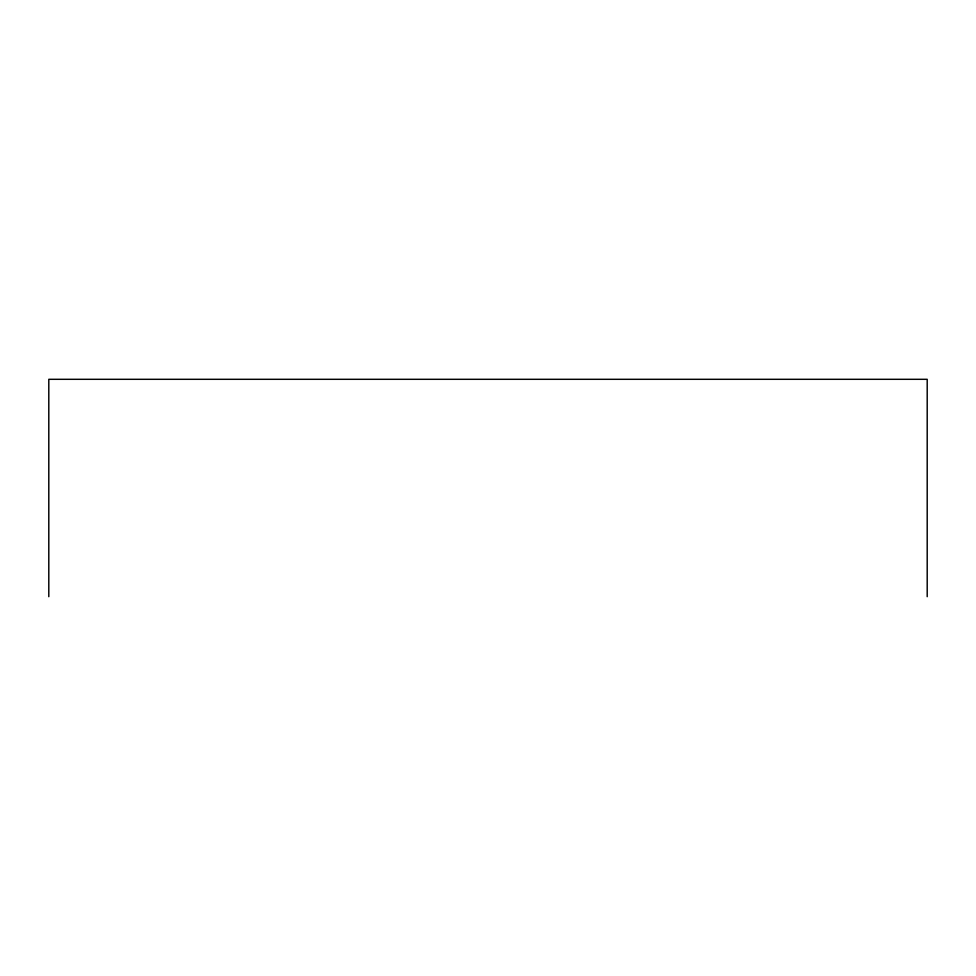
<?xml version="1.0" encoding="UTF-8"?>
<svg xmlns="http://www.w3.org/2000/svg" width="976" height="976" viewBox="0 0 976 976"><rect width="100%" height="100%" fill="white"/><g stroke="black" fill="none" stroke-linecap="round" stroke-linejoin="round"><path stroke-width="1.46" d="M927.2 596.69L927.2 379.31L48.8 379.31L48.8 596.69"/></g></svg>
